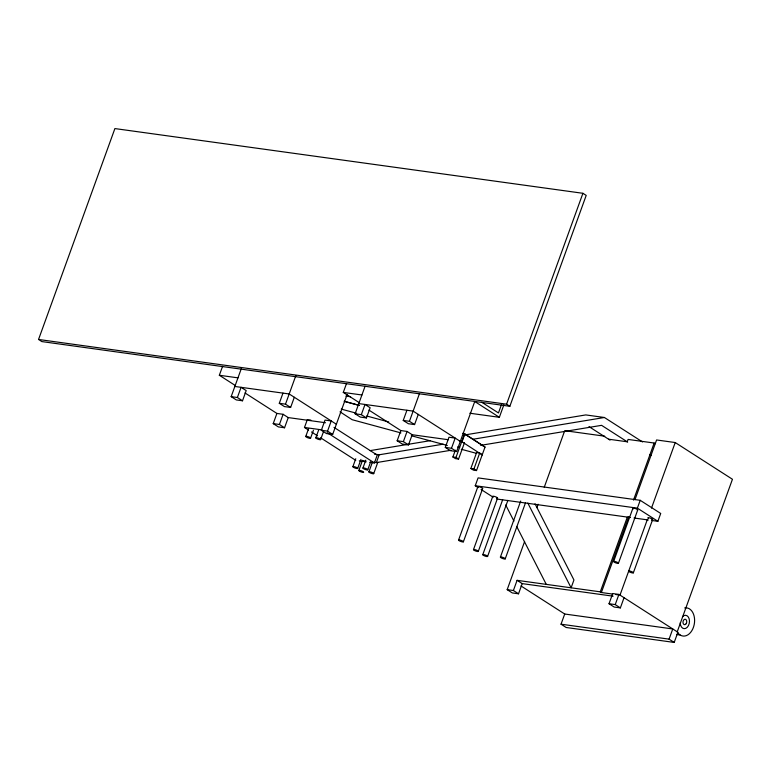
<?xml version="1.0" encoding="UTF-8"?>
<svg xmlns="http://www.w3.org/2000/svg" width="771" height="771" viewBox="0 0 771 771"><rect width="100%" height="100%" fill="white"/><g stroke="black" fill="none" stroke-linecap="round" stroke-linejoin="round"><path stroke-width="1.16" d="M38.55 339.471L114.898 128.574L582.915 193.299L586.201 195.4L509.853 406.298L41.836 341.582L38.55 339.471L506.576 404.197L509.853 406.298M235.406 385.577L219.34 375.265L222.597 366.273M242.508 400.785L237.381 397.499L241.063 387.321L246.19 390.608L242.508 400.785L236.302 399.927L231.165 396.641L241.39 368.413M294.32 397.267L290.628 407.445L284.422 406.587L279.295 403.3L282.976 393.114M276.905 413.439L283.111 414.297L288.238 417.583L284.557 427.77L278.35 426.903L273.223 423.616L276.905 413.439L244.976 392.95M290.628 407.445L285.501 404.158L295.833 375.631M284.557 427.77L279.43 424.474L283.111 414.297M308.506 430.045L304.487 427.462L307.321 419.626M305.759 436.434L308.622 428.522M310.568 438.188A2.564 0.559 19.9 0 0 307.157 436.425A2.564 0.559 19.9 0 0 306.762 437.321A2.564 0.559 19.9 0 0 310.568 438.188L313.431 430.285M315.821 437.822L318.683 429.919M332.677 434.42L326.47 433.562L321.343 430.276L325.025 420.089L331.241 420.947L327.55 431.134L332.677 434.42L347.191 394.347M320.63 439.586A2.564 0.559 19.9 0 0 317.218 437.812A2.564 0.559 19.9 0 0 316.823 438.709A2.564 0.559 19.9 0 0 320.63 439.586L323.492 431.673M359.353 402.713L343.288 392.41L346.545 383.418M366.456 417.93L361.329 414.644L365.011 404.457L370.138 407.753L366.456 417.93L360.24 417.072L355.113 413.776L365.049 386.338M352.887 466.667L355.749 458.755M357.696 468.421A2.564 0.559 19.9 0 0 354.284 466.657A2.564 0.559 19.9 0 0 353.889 467.554A2.564 0.559 19.9 0 0 357.696 468.421L360.963 459.391M358.833 470.483L362.515 460.316M362.939 468.055L365.801 460.152M367.757 469.818A2.564 0.559 19.9 0 0 364.346 468.045A2.564 0.559 19.9 0 0 363.951 468.941A2.564 0.559 19.9 0 0 367.757 469.818L370.62 461.906M368.895 471.871L372.576 461.704M369.743 462.292L374.398 462.937L377.231 455.102L333.997 427.365M374.012 462.292L376.335 462.61L379.178 454.784L443.19 444.183M373.704 473.635A2.564 0.559 19.9 0 0 370.292 471.862A2.564 0.559 19.9 0 0 369.897 472.758A2.564 0.559 19.9 0 0 373.704 473.635L377.79 462.34M418.267 414.403L414.576 424.58L408.37 423.722L403.243 420.436L406.924 410.259M400.853 430.575L407.059 431.432L412.186 434.728L408.505 444.906L402.289 444.048L397.161 440.761L400.853 430.575L368.914 410.095M414.576 424.58L409.449 421.294L419.385 393.846M408.505 444.906L403.378 441.619L407.059 431.432M456.625 451.565L450.418 450.698L445.291 447.411L448.973 437.234L455.189 438.092L451.498 448.269L456.625 451.565L474.743 401.518L499.357 417.304L503.858 404.862M464.489 442.699L458.562 459.053L455.459 458.629L452.895 456.981L455.353 450.197M458.562 459.053L455.998 457.405L464.508 433.919L485.017 447.074L476.517 470.57L473.413 470.137L470.84 468.498L476.603 452.596L478.666 452.885M482.183 454.909L462.022 441.793L464.855 433.967L462.533 433.341M476.517 470.57L473.953 468.922L479.707 453.03L482.27 454.668M501.699 403.994L498.461 412.948L481.788 402.25M478.174 487.609L475.244 485.73L478.087 477.895L640.209 500.312L660.718 513.476L657.885 521.302L651.929 520.483M506.576 404.197L582.915 193.299M458.562 540.057L477.837 486.8M463.371 541.811A2.564 0.559 19.9 0 0 459.969 540.047A2.564 0.559 19.9 0 0 459.564 540.943A2.564 0.559 19.9 0 0 463.371 541.811L482.656 488.563M473.481 549.627L492.765 496.37M478.299 551.39A2.564 0.559 19.9 0 0 474.888 549.617A2.564 0.559 19.9 0 0 474.493 550.513A2.564 0.559 19.9 0 0 478.299 551.39L497.574 498.133M482.771 554.667L502.663 499.724M487.59 556.431A2.564 0.559 19.9 0 0 484.178 554.657A2.564 0.559 19.9 0 0 483.783 555.554A2.564 0.559 19.9 0 0 487.59 556.431L507.877 500.36M500.408 557.105L520.704 501.044M505.217 558.869A2.564 0.559 19.9 0 0 501.815 557.096A2.564 0.559 19.9 0 0 501.41 557.992A2.564 0.559 19.9 0 0 505.217 558.869L525.514 502.798M518.526 593.795L513.399 590.509L517.081 580.332L522.208 583.618L518.526 593.795L512.31 592.938L507.183 589.651L524.588 541.589M536.876 507.636L538.11 504.234M544.249 487.262L564.324 431.799M624.047 597.698L620.366 607.885L614.15 607.028L609.023 603.732L612.714 593.554L618.92 594.412L677.892 632.249L674.211 642.426L566.155 627.488L561.028 624.192L564.719 614.015L520.974 585.95M612.656 594.084L601.37 592.523L600.291 591.839L627.353 517.081M633.502 500.09L654.155 443.036L628.076 439.431L627.228 441.783L608.598 439.2M601.37 592.523L628.837 516.637M634.986 499.647L656.593 439.971L675.223 442.544L732.45 479.263L677.227 631.815M613.62 561.5L632.895 508.243M657.885 521.302L637.376 508.147L640.209 500.312M618.429 563.254A2.564 0.559 19.9 0 0 615.017 561.49A2.564 0.559 19.9 0 0 614.622 562.387A2.564 0.559 19.9 0 0 618.429 563.254L637.704 510.007M620.366 607.885L615.239 604.589L618.92 594.412M620 595.106L647.409 519.384M651.495 508.089L675.223 442.544M633.348 572.834A2.564 0.559 19.9 0 0 629.946 571.06A2.564 0.559 19.9 0 0 629.541 571.957A2.564 0.559 19.9 0 0 633.348 572.834L652.632 519.577M674.211 642.426L669.074 639.14L672.765 628.953L564.719 614.015M370.032 450.64L430.488 440.626M464.865 434.94L585.787 414.923L604.416 417.496L642.542 441.956M472.825 439.277L604.416 417.496M376.335 462.61L451.025 450.254M480.661 445.349L601.582 425.332L627.671 442.062M219.34 375.265L237.969 377.848M343.288 392.41L361.917 394.983M345.88 396.082L350.603 396.737M469.828 413.227L499.357 417.304M564.738 430.671L604.743 436.203M234.856 386.464L289.192 393.971L336.368 424.243M358.804 403.599L413.131 411.116L460.316 441.378M231.165 396.641L237.381 397.499M279.295 403.3L285.501 404.158M355.113 413.776L361.329 414.644M403.243 420.436L409.449 421.294M308.487 419.79L310.819 420.108M459.853 440.761L461.925 441.051M288.238 417.583L325.497 422.739M412.186 434.728L448.279 439.721M459.612 441.417L461.684 441.706M457.617 446.939L459.689 447.228M304.487 427.462L321.95 429.871M273.223 423.616L279.43 424.474M321.343 430.276L327.55 431.134M397.161 440.761L403.378 441.619M445.291 447.411L451.498 448.269M452.895 456.981L455.998 457.405M374.513 454.138L379.178 454.784M470.84 468.498L473.953 468.922M362.37 460.682L364.693 461M359.257 460.836L366.244 461.81M475.244 485.73L637.376 508.147M496.948 499.049L630.466 517.514M634.041 518.006L648.353 519.991M517.081 580.332L600.291 591.839M615.856 594.528L617.928 594.817M522.208 583.618L613.118 596.185M507.183 589.651L513.399 590.509M609.023 603.732L615.239 604.589M676.562 634.504L680.147 634.996M561.028 624.192L669.074 639.14M359.19 405.363L344.097 401.277L359.113 405.382M341.235 409.102L356.289 413.179M366.717 415.993L388.719 421.959M459.371 441.079L462.022 441.793M400.901 432.907L352.135 419.703L340.03 411.839M411.348 435.731L447.344 445.474M461.28 449.252L476.382 453.338M654.155 443.036L655.234 443.73M649.905 454.784L650.984 455.478M588.977 426.614L610.044 440.135M481.104 489.489L492.833 497.006M327.135 432.618L374.398 462.937M311.523 431.972L317.556 435.846M320.572 437.783L355.768 460.354M464.855 433.967L485.017 447.074M535.035 503.82L573.942 579.965L571.109 587.801L527.817 503.068M505.718 504.995L513.939 521.09M516.676 526.448L546.263 584.36M478.386 487.426A2.564 0.559 19.9 0 1 478.55 486.674A2.564 0.559 19.9 0 1 481.817 487.764A2.564 0.559 19.9 0 1 482.212 488.698M493.305 496.996A2.564 0.559 19.9 0 1 493.633 496.264A2.564 0.559 19.9 0 1 497.035 497.507A2.564 0.559 19.9 0 1 496.707 498.239M682.48 616.627A6.737 4.578 -82.1 0 1 689.178 618.901A6.737 4.578 -82.1 0 1 685.747 628.365A6.737 4.578 -82.1 0 1 680.234 622.804M684.677 607.943A14.206 9.647 -82.1 0 1 693.592 626.871A14.206 9.647 -82.1 0 1 676.977 631.459M648.363 518.44A2.564 0.559 19.9 0 1 648.69 517.707A2.564 0.559 19.9 0 1 652.083 518.95A2.564 0.559 19.9 0 1 651.765 519.683M633.434 508.86A2.564 0.559 19.9 0 1 633.608 508.118A2.564 0.559 19.9 0 1 636.865 509.207A2.564 0.559 19.9 0 1 637.27 510.142M686.209 623.633A2.737 1.86 -82.1 0 0 685.313 619.267A2.737 1.86 -82.1 0 0 683.058 622.997A2.737 1.86 -82.1 0 0 686.209 623.633M359.835 471.37A2.564 0.559 19.9 0 0 363.642 472.238A2.564 0.559 19.9 0 0 360.23 470.474A2.564 0.559 19.9 0 0 359.835 471.37"/></g></svg>
